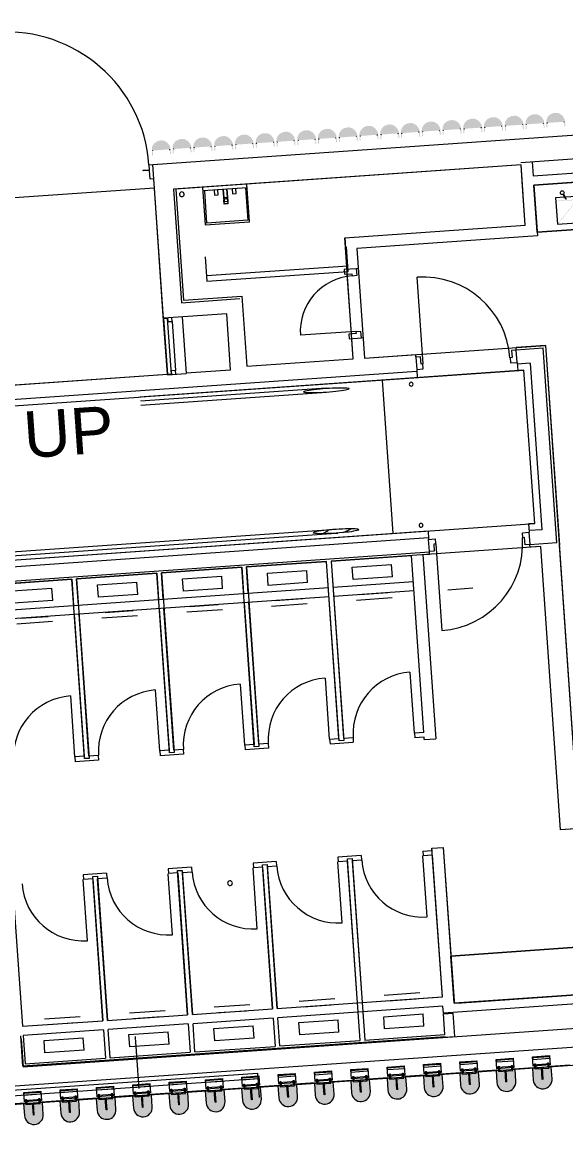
# Model space of a CAD drawing. Header units: millimetres. Extents: x 306 to 836129804, y -168137 to 818603917.
# Drawn here: x 833886088 to 833891838, y 817964498 to 817976189 of the extents above; entities that cross this region are included whole.
import ezdxf

# ---------------------------------------------------------------- set-up
doc = ezdxf.new("R2010")
doc.units = ezdxf.units.MM
doc.header["$LTSCALE"] = 3
doc.linetypes.add('CENTER', pattern=[2, 1.25, -0.25, 0.25, -0.25])
doc.linetypes.add('Dot', pattern=[4, 0, -4])
for name, color, linetype, lineweight in [('A-000-M_MASS', 251, 'Continuous', 13), ('A-010-M_CENTRELINE', 251, 'CENTER', 13), ('A-010-M_LINE-T', 251, 'Continuous', 13), ('A-200-M_WALL_EXT', 251, 'Continuous', 13), ('A-200-M_WALL_INT', 251, 'Continuous', 13), ('A-214-M_CURT_WALL', 251, 'Continuous', 13), ('A-215-M_CURT_PANEL', 251, 'Continuous', 13), ('A-241-M_RAMP', 251, 'Continuous', 13), ('A-241-T_RAMP', 251, 'Continuous', 13), ('A-314-M_WINDOW', 251, 'Continuous', 13), ('A-325-M_DOOR', 251, 'Continuous', 13), ('A-325-M_DOOR__FRAME', 251, 'Continuous', 13), ('A-810-M_ROOMS', 251, 'Continuous', 13), ('M-520-M_DRAINAGE_FW', 253, 'Continuous', 5), ('Z-060-M_DETAIL', 253, 'Continuous', 5), ('Z-060-M_LINE_MEDIUM', 253, 'Continuous', 9)]:
    doc.layers.add(name, color=color, linetype=linetype, lineweight=lineweight)
doc.layers.add('UAJ-00XREF', color=7, linetype='Continuous')
doc.styles.add('Arial_1', font='arial.ttf', dxfattribs={"height": 3})

# ---------------------------------------------------------------- blocks, each defined once
blk = doc.blocks.new('ARC_DOOR_METAL_M10-FH-O - 1590x2515mm-38797445-0300')
at = {"layer": 'A-325-M_DOOR'}
blk.add_line((755, -125), (755, -1635), dxfattribs=at)
at = {"layer": 'A-325-M_DOOR__FRAME'}
for p, q in [((-795, 27), (-758, 27)), ((-758, 27), (-758, -65)), ((758, 27), (795, 27)), ((758, -65), (758, 27)), ((-758, -65), (-688, -65)), ((-758, -72), (-758, -125)), ((-688, -72), (-758, -72)), ((-688, -65), (-688, -72)), ((688, -65), (758, -65)), ((688, -72), (688, -65)), ((758, -72), (688, -72)), ((758, -125), (758, -72)), ((-758, -125), (-795, -125)), ((795, -125), (758, -125))]:
    blk.add_line(p, q, dxfattribs=at)
blk.add_arc((755, -125), 1510, 180, 270, dxfattribs=at)
blk = doc.blocks.new('ARC_DOOR_TIMBER_T10-TI-R - 850x2500mm-38948455-0300')
at = {"layer": 'A-325-M_DOOR'}
blk.add_line((459, -4), (459, 914), dxfattribs=at)
at = {"layer": 'A-325-M_DOOR', "lineweight": 9}
for p, q in [((-532, 73), (-482, 73)), ((-532, -57), (-532, 73)), ((-482, 73), (-482, -4)), ((482, 73), (532, 73)), ((482, -4), (482, 73)), ((532, 73), (532, -57)), ((-462, -57), (-532, -57)), ((-482, -4), (-462, -4)), ((-462, -4), (-462, -57)), ((462, -57), (462, -4)), ((462, -4), (482, -4)), ((532, -57), (462, -57))]:
    blk.add_line(p, q, dxfattribs=at)
at = {"layer": 'A-325-M_DOOR'}
blk.add_arc((459, -4), 918, 90, 180, dxfattribs=at)
blk = doc.blocks.new('Circular Mullion - Type A_150mm Profile-25928163-0300')
at = {"layer": 'A-214-M_CURT_WALL'}
blk.add_hatch(color=256, dxfattribs=at).paths.add_polyline_path([(-100, 0), (-90, 0), (-90, -49), (90, -49), (90, 0), (100, 0), (99, -56), (94, -83), (87, -100), (71, -121), (50, -137), (18, -148), (-7, -149), (-26, -147), (-50, -137), (-74, -117), (-90, -92), (-97, -76), (-100, -34), (-100, -16)], flags=0)
blk = doc.blocks.new('Circular Mullion - CERAMIC TUBES 150mm-V182-0300')
at = {"layer": 'A-214-M_CURT_WALL', "lineweight": 9}
for centre, start, end in [((-87, 46.5), 90, 180), ((87, 46.5), 0, 90)]:
    blk.add_arc(centre, 3, start, end, dxfattribs=at)
blk = doc.blocks.new('ARC_CWP_PERFORATED METAL_STRAIGHT - ARC_CWP_PERFORATED METAL_STRAIGHT-39454143-0300')
at = {"layer": 'A-215-M_CURT_PANEL', "lineweight": 9}
for p, q in [((-103, 5), (-103, 8)), ((-103, 8), (103, 8)), ((103, 5), (-103, 5)), ((103, 5), (103, 8))]:
    blk.add_line(p, q, dxfattribs=at)
blk = doc.blocks.new('Circular Mullion - ARC_225mm CERAMIC MULLION-27539017-0300')
at = {"layer": 'Z-060-M_DETAIL', "lineweight": 9}
blk.add_hatch(color=256, dxfattribs=at).paths.add_polyline_path([(100, -125), (97, -151), (87, -175), (71, -196), (50, -212), (26, -222), (0, -225), (-26, -222), (-50, -212), (-71, -196), (-87, -175), (-97, -151), (-100, -125), (-100, 0), (100, 0)], flags=0)
at = {"layer": 'Z-060-M_DETAIL'}
for p, q in [((-90, 120), (90, 120)), ((-90, 21), (-90, 120)), ((90, 120), (90, 21)), ((90, 108), (-90, 108)), ((-90, 108), (-90, 93)), ((-90, 93), (90, 93)), ((90, 33), (-90, 33)), ((90, 21), (-90, 21)), ((-75, 45), (-65, 45)), ((-75, 0), (-75, 45)), ((-65, 45), (-65, 0)), ((65, 45), (75, 45)), ((65, 0), (65, 45)), ((75, 45), (75, 0)), ((90, 93), (90, 108)), ((-75, 0), (-75, -10)), ((-65, 0), (-75, 0)), ((-75, -10), (75, -10)), ((-5, -125), (-5, 0)), ((5, -125), (5, 0)), ((75, 0), (65, 0)), ((75, -10), (75, 0)), ((5, -125), (-5, -125))]:
    blk.add_line(p, q, dxfattribs=at)
at = {"layer": 'Z-060-M_LINE_MEDIUM'}
for p, q in [((100, 0), (-100, 0)), ((-100, 0), (-100, -125)), ((100, -125), (100, 0))]:
    blk.add_line(p, q, dxfattribs=at)
blk.add_arc((0, -125), 100, 180, 360, dxfattribs=at)
blk = doc.blocks.new('ARC_DOOR_WC_PARTITION - 600x2200mm-37559766-0300')
at = {"layer": 'A-325-M_DOOR'}
blk.add_line((323, 672), (323, 25), dxfattribs=at)
blk.add_arc((323, 25), 647, 90, 180, dxfattribs=at)
blk = doc.blocks.new('ARC_DOOR_WC_PARTITION - 600x2200mm-37559765-0300')
at = {"layer": 'A-325-M_DOOR'}
blk.add_line((323, -672), (323, -25), dxfattribs=at)
blk.add_arc((323, -25), 647, 180, 270, dxfattribs=at)
blk = doc.blocks.new('ARC_DOOR_TIMBER_T10-TI-R - 850x2500mm-38948446-0300')
at = {"layer": 'A-325-M_DOOR', "lineweight": 9}
for p, q in [((-462, 57), (-532, 57)), ((-532, 57), (-532, -73)), ((-482, -73), (-482, 4)), ((-482, 4), (-462, 4)), ((-462, 4), (-462, 57)), ((532, 57), (462, 57)), ((462, 57), (462, 4)), ((462, 4), (482, 4)), ((482, 4), (482, -73)), ((532, -73), (532, 57)), ((-532, -73), (-482, -73)), ((482, -73), (532, -73))]:
    blk.add_line(p, q, dxfattribs=at)
at = {"layer": 'A-325-M_DOOR'}
blk.add_line((459, 4), (459, -914), dxfattribs=at)
blk.add_arc((459, 4), 918, 180, 270, dxfattribs=at)
blk = doc.blocks.new('ARC_DOOR_TIMBER_T10-MT-I - 520x2000mm-38924873-0300')
at = {"layer": 'A-325-M_DOOR', "lineweight": 9}
for p, q in [((-297, 42), (-367, 42)), ((-367, 42), (-367, -88)), ((-297, -11), (-297, 42)), ((367, 42), (297, 42)), ((297, 42), (297, -11)), ((367, -88), (367, 42)), ((-367, -88), (-317, -88)), ((-317, -88), (-317, -11)), ((-317, -11), (-297, -11)), ((297, -11), (317, -11)), ((317, -11), (317, -88)), ((317, -88), (367, -88))]:
    blk.add_line(p, q, dxfattribs=at)
at = {"layer": 'A-325-M_DOOR'}
blk.add_line((294, -11), (294, -599), dxfattribs=at)
blk.add_arc((294, -11), 588, 180, 270, dxfattribs=at)
blk = doc.blocks.new('ARC_WIN_HR - 600-28445707-0300')
at = {"layer": 'A-314-M_WINDOW', "lineweight": 18}
for p, q in [((-260, 56), (-300, 56)), ((-300, 12), (-260, 12)), ((295, 100), (-295, 100)), ((-295, 100), (-295, 56)), ((-295, 56), (295, 56)), ((-260, 12), (-260, 56)), ((300, 56), (260, 56)), ((260, 56), (260, 12)), ((260, 12), (300, 12)), ((295, 56), (295, 100))]:
    blk.add_line(p, q, dxfattribs=at)
at = {"layer": 'A-314-M_WINDOW'}
blk.add_line((260, 12), (-260, 12), dxfattribs=at)
blk = doc.blocks.new('ARC_WC_WATER CLOSET_TOTO - WC1-V304-0300')
at = {"layer": 'M-520-M_DRAINAGE_FW'}
for p, q in [((-190, 59), (188, 59)), ((148, 0), (-148, 0)), ((-208, -165), (208, -165)), ((-208, -165), (-208, -295)), ((208, -165), (208, -295)), ((208, -295), (-208, -295))]:
    blk.add_line(p, q, dxfattribs=at)
blk = doc.blocks.new('ARC_WC_SINK - CS-26721732-0300')
at = {"layer": 'M-520-M_DRAINAGE_FW'}
for p, q in [((235, 459), (-235, 459)), ((-235, 459), (-235, 59)), ((-216, 440), (216, 440)), ((-216, 97), (-216, 440)), ((216, 440), (216, 97)), ((235, 59), (235, 459)), ((-19, 224), (-19, 253)), ((-19, 253), (19, 253)), ((19, 253), (19, 224)), ((-76, 150), (-114, 150)), ((-114, 150), (-114, 97)), ((-76, 97), (-76, 150)), ((19, 224), (-19, 224)), ((-19, 224), (-19, 97)), ((-19, 97), (-19, 224)), ((19, 224), (-19, 224)), ((-19, 185), (19, 185)), ((19, 97), (19, 224)), ((19, 224), (19, 97)), ((114, 150), (76, 150)), ((76, 150), (76, 97)), ((114, 97), (114, 150)), ((-235, 97), (235, 97)), ((-235, 59), (235, 59)), ((-114, 97), (-76, 97)), ((-19, 97), (19, 97)), ((-19, 97), (19, 97)), ((76, 97), (114, 97))]:
    blk.add_line(p, q, dxfattribs=at)
for start, end in [(360, 180), (180, 360)]:
    blk.add_arc((0, 224), 25.4, start, end, dxfattribs=at)
blk = doc.blocks.new('ARC_TFP _FLOOR DRAIN - ARC_TFP _FLOOR DRAIN_50mm-V306-0300')
at = {"layer": 'M-520-M_DRAINAGE_FW'}
for start, end in [(360, 180), (180, 360)]:
    blk.add_arc((0, 0), 25, start, end, dxfattribs=at)
blk = doc.blocks.new('ARC_WC_WATER CLOSET_TOTO - WC1-V143-0300')
at = {"layer": 'M-520-M_DRAINAGE_FW'}
for p, q in [((-208, 295), (208, 295)), ((-208, 295), (-208, 165)), ((208, 295), (208, 165)), ((208, 165), (-208, 165)), ((-190, -59), (188, -59)), ((148, 0), (-148, 0))]:
    blk.add_line(p, q, dxfattribs=at)
blk = doc.blocks.new('ARC_TFP_WC_TROUGH BASIN - ARC_TFP_WC_TROUGH BASIN-V308-0300')
at = {"layer": 'M-520-M_DRAINAGE_FW'}
for p, q in [((0, -500), (0, 0)), ((0, 0), (1700, 0)), ((1700, 0), (0, 0)), ((0, 0), (0, -500)), ((1700, 0), (1700, -500)), ((1700, -500), (1700, 0)), ((1700, -500), (0, -500)), ((0, -500), (1700, -500))]:
    blk.add_line(p, q, dxfattribs=at)
blk = doc.blocks.new('ARC_WC _TFP_TROUGH WASH BASIN - ARC_TFP_WC _FOH_WASHBASIN-V309-0300')
at = {"layer": 'M-520-M_DRAINAGE_FW'}
for p, q in [((-10, -105), (-10, -240)), ((10, -240), (10, -105)), ((-134, -150), (-230, -150)), ((-230, -150), (-230, -430)), ((-124, -172), (-149, -120)), ((-144, -118), (-119, -170)), ((-10, -150), (-129, -150)), ((-119, -170), (-124, -172)), ((230, -150), (10, -150)), ((230, -430), (230, -150)), ((-10, -240), (10, -240)), ((-230, -430), (230, -430))]:
    blk.add_line(p, q, dxfattribs=at)
at = {"layer": 'M-520-M_DRAINAGE_FW', "linetype": 'Dot'}
for p, q in [((-230, -185), (-10, -185)), ((-230, -430), (-10, -194)), ((10, -185), (230, -185)), ((10, -194), (230, -430))]:
    blk.add_line(p, q, dxfattribs=at)
at = {"layer": 'M-520-M_DRAINAGE_FW'}
blk.add_circle((-156, -101), 20, dxfattribs=at)
for centre, radius, start, end in [((0, -106), 24.5, 294.0895, 180), ((0, -106), 24.5, 180, 245.9105), ((0, -106), 17.5, 304.8499, 180), ((0, -106), 17.5, 180, 235.1501), ((0, -105), 10, 0, 180)]:
    blk.add_arc(centre, radius, start, end, dxfattribs=at)
blk = doc.blocks.new('ARC_TFP_WC_TROUGH BASIN - ARC_TFP_WC_TROUGH BASIN-37548068-0300')
at = {"layer": 'M-520-M_DRAINAGE_FW'}
for p, q in [((0, -500), (0, 0)), ((0, 0), (4420, 0)), ((4420, 0), (0, 0)), ((0, 0), (0, -500)), ((4420, 0), (4420, -500)), ((4420, -500), (4420, 0)), ((4420, -500), (0, -500)), ((0, -500), (4420, -500))]:
    blk.add_line(p, q, dxfattribs=at)
blk = doc.blocks.new('GF PUBLIC TOILETS _2_ RAIL 1 - GF PUBLIC TOILETS _2_ RAIL 1-37764811-0300')
at = {"layer": 'A-000-M_MASS'}
h = blk.add_hatch(dxfattribs=at)
h.set_pattern_fill('FP_136', color=256, style=0, pattern_type=2)
h.set_pattern_definition([(45, (0, -780), (-898.026, 898.026), []), (45, (317.5, -780), (1e-13, 1796.051), []), (45, (-317.5, -780), (1e-13, 1796.051), [])])
h.paths.add_polyline_path([(89726, 44593), (89731, 44594), (89743, 44603), (89745, 44608), (89743, 44623), (89731, 44632), (89721, 44632), (89708, 44623), (89706, 44613), (89708, 44603), (89721, 44594)], flags=0)
h.paths.add_polyline_path([(88826, 44593), (88926, 44595), (89008, 44600), (89057, 44608), (89064, 44610), (89064, 44616), (89045, 44621), (89008, 44626), (88926, 44631), (88826, 44633), (88706, 44630), (88644, 44626), (88595, 44619), (88587, 44616), (88587, 44610), (88607, 44605), (88656, 44599), (88726, 44595), (88791, 44593)], flags=0)
for p, q in [((84026, 46129), (83726, 46129)), ((83726, 46089), (84026, 46089)), ((88826, 46129), (84026, 46129)), ((84026, 46089), (88826, 46089)), ((84026, 44633), (83726, 44633)), ((83726, 44593), (84026, 44593)), ((88826, 44633), (84026, 44633)), ((84026, 44593), (88826, 44593))]:
    blk.add_line(p, q, dxfattribs=at)
at = {"layer": 'A-000-M_MASS', "lineweight": 18, "flags": 128}
for points in [[(88585, 46109), (88587, 46112), (88595, 46114), (88607, 46117), (88623, 46120), (88644, 46122), (88668, 46124), (88696, 46126), (88726, 46127), (88758, 46128), (88791, 46129), (88826, 46129), (88860, 46129), (88894, 46128), (88926, 46127), (88956, 46126), (88983, 46124), (89008, 46122), (89028, 46120), (89045, 46117), (89057, 46114), (89064, 46112), (89067, 46109)], [(88585, 46109), (88587, 46106), (88595, 46103), (88607, 46101), (88623, 46098), (88644, 46096), (88668, 46094), (88696, 46092), (88726, 46091), (88758, 46090), (88791, 46089), (88826, 46089), (88860, 46089), (88894, 46090), (88926, 46091), (88956, 46092), (88983, 46094), (89008, 46096), (89028, 46098), (89045, 46101), (89057, 46103), (89064, 46106), (89067, 46109)], [(89067, 44613), (89064, 44616), (89057, 44619), (89045, 44621), (89028, 44624), (89008, 44626), (88983, 44628), (88956, 44630), (88926, 44631), (88894, 44632), (88860, 44633), (88826, 44633), (88791, 44633), (88758, 44632), (88726, 44631), (88696, 44630), (88668, 44628), (88644, 44626), (88623, 44624), (88607, 44621), (88595, 44619), (88587, 44616), (88585, 44613)], [(89067, 44613), (89064, 44610), (89057, 44608), (89045, 44605), (89028, 44602), (89008, 44600), (88983, 44598), (88956, 44596), (88926, 44595), (88894, 44594), (88860, 44593), (88826, 44593), (88791, 44593), (88758, 44594), (88726, 44595), (88696, 44596), (88668, 44598), (88644, 44600), (88623, 44602), (88607, 44605), (88595, 44608), (88587, 44610), (88585, 44613)]]:
    blk.add_lwpolyline(points, dxfattribs=at)
at = {"layer": 'A-000-M_MASS', "lineweight": 18}
for centre, start, end in [((89726, 46109), 0, 180), ((89726, 46109), 180, 0), ((89726, 44613), 0, 180), ((89726, 44613), 180, 0)]:
    blk.add_arc(centre, 20, start, end, dxfattribs=at)
at = {"layer": 'A-000-M_MASS'}
for points, knots in [([(83726, 46129), (83725, 46129), (83724, 46129), (83723, 46129), (83722, 46128), (83721, 46128), (83719, 46128), (83718, 46127), (83717, 46127), (83716, 46126), (83715, 46125), (83713, 46124), (83712, 46123), (83711, 46122), (83710, 46121), (83708, 46119), (83707, 46117), (83706, 46113), (83706, 46111), (83706, 46109)], [-0.5, -0.5, -0.5, -0.5, -0.4791667, -0.4583333, -0.4375, -0.4166667, -0.3958333, -0.375, -0.3541667, -0.3333333, -0.3125, -0.2916667, -0.25, -0.2291667, -0.2083333, -0.1666667, -0.125, -0.0833333, 0, 0, 0, 0]), ([(83706, 46109), (83706, 46107), (83706, 46104), (83707, 46101), (83708, 46099), (83710, 46097), (83711, 46096), (83712, 46094), (83713, 46093), (83715, 46092), (83716, 46092), (83717, 46091), (83718, 46090), (83719, 46090), (83721, 46090), (83722, 46089), (83723, 46089), (83724, 46089), (83725, 46089), (83726, 46089)], [-1, -1, -1, -1, -0.9166667, -0.875, -0.8333333, -0.7916667, -0.7708333, -0.75, -0.7083333, -0.6875, -0.6666667, -0.6458333, -0.625, -0.6041667, -0.5833333, -0.5625, -0.5416667, -0.5208333, -0.5, -0.5, -0.5, -0.5]), ([(84026, 46089), (84026, 46089), (84025, 46090), (84025, 46095), (84025, 46099), (84025, 46104), (84025, 46107), (84025, 46109)], [0.5, 0.5, 0.5, 0.5, 0.6666667, 0.75, 0.8333333, 0.9166667, 1, 1, 1, 1]), ([(83726, 44633), (83725, 44633), (83724, 44633), (83723, 44633), (83722, 44633), (83721, 44633), (83719, 44632), (83718, 44632), (83717, 44631), (83716, 44631), (83715, 44630), (83713, 44629), (83712, 44628), (83711, 44626), (83710, 44625), (83708, 44623), (83707, 44621), (83706, 44618), (83706, 44615), (83706, 44613)], [0.5, 0.5, 0.5, 0.5, 0.5208333, 0.5416667, 0.5625, 0.5833333, 0.6041667, 0.625, 0.6458333, 0.6666667, 0.6875, 0.7083333, 0.75, 0.7708333, 0.7916667, 0.8333333, 0.875, 0.9166667, 1, 1, 1, 1]), ([(83706, 44613), (83706, 44611), (83706, 44609), (83707, 44605), (83708, 44603), (83710, 44601), (83711, 44600), (83712, 44599), (83714, 44597), (83715, 44596), (83717, 44595), (83718, 44595), (83719, 44594), (83721, 44594), (83722, 44594), (83723, 44593), (83724, 44593), (83725, 44593), (83726, 44593)], [0, 0, 0, 0, 0.0833333, 0.125, 0.1666667, 0.2083333, 0.2291667, 0.25, 0.2916667, 0.3333333, 0.3541667, 0.375, 0.3958333, 0.4166667, 0.4375, 0.4583333, 0.4791667, 0.5, 0.5, 0.5, 0.5]), ([(84026, 44633), (84026, 44633), (84025, 44632), (84025, 44627), (84025, 44623), (84025, 44618), (84025, 44615), (84025, 44613)], [0.5, 0.5, 0.5, 0.5, 0.6666667, 0.75, 0.8333333, 0.9166667, 1, 1, 1, 1])]:
    blk.add_open_spline(points, degree=3, knots=knots, dxfattribs=at)
for points in [[(84025, 46109), (84025, 46112), (84025, 46119), (84025, 46127), (84026, 46129), (84026, 46129)], [(84025, 44613), (84025, 44610), (84025, 44603), (84025, 44595), (84026, 44593), (84026, 44593)]]:
    blk.add_open_spline(points, degree=3, dxfattribs=at)
blk = doc.blocks.new('3A35X-MAGP-P-MP-00')
at = {"layer": 'A-010-M_CENTRELINE'}
blk.add_line((834467036, 817965463), (834467075, 817964914), dxfattribs=at)
at = {"layer": 'A-010-M_LINE-T'}
for p, q in [((834469290, 817973554), (834469272, 817973814)), ((834467776, 817973709), (834467794, 817973450)), ((834467790, 817973510), (834469286, 817973614)), ((834467794, 817973450), (834469290, 817973554)), ((834470342, 817970188), (834470606, 817970207)), ((834465332, 817964869), (834468331, 817965078)), ((834468331, 817965078), (834468349, 817964820)), ((834465336, 817964810), (834468335, 817965019))]:
    blk.add_line(p, q, dxfattribs=at)
at = {"layer": 'A-200-M_WALL_EXT', "lineweight": 13}
for p, q in [((834465852, 817965144), (834474870, 817965775)), ((834474884, 817965575), (834465866, 817964945)), ((834465832, 817965444), (834465852, 817965144)), ((834465866, 817964945), (834465767, 817964938))]:
    blk.add_line(p, q, dxfattribs=at)
at = {"layer": 'A-200-M_WALL_INT'}
for p, q in [((834467222, 817974683), (834474461, 817975189)), ((834471115, 817974705), (834472931, 817974831)), ((834467336, 817973055), (834467222, 817974683)), ((834471117, 817974680), (834467441, 817974423)), ((834471162, 817974041), (834471117, 817974680)), ((834471235, 817974713), (834471245, 817974563)), ((834471245, 817974563), (834472941, 817974682)), ((834472948, 817974585), (834471252, 817974466)), ((834467441, 817974423), (834467525, 817973223)), ((834467466, 817974424), (834467548, 817973250)), ((834471252, 817974466), (834471290, 817973930)), ((834469252, 817973908), (834471162, 817974041)), ((834469252, 817973908), (834469276, 817973574)), ((834471290, 817973930), (834469380, 817973797)), ((834469380, 817973797), (834469461, 817972637)), ((834469323, 817972892), (834469279, 817973525)), ((834469395, 817973583), (834469377, 817973582)), ((834467525, 817973223), (834468143, 817973266)), ((834467548, 817973250), (834468166, 817973293)), ((834468166, 817973293), (834468218, 817972550)), ((834468004, 817973106), (834467336, 817973060)), ((834467535, 817973074), (834467577, 817972475)), ((834468045, 817972513), (834468004, 817973106)), ((834469342, 817972629), (834469327, 817972842)), ((834469446, 817972851), (834469429, 817972849)), ((834469461, 817972637), (834470003, 817972675)), ((834470005, 817972650), (834470003, 817972675)), ((834471374, 817972771), (834471064, 817972749)), ((834471066, 817972724), (834471064, 817972749)), ((834471066, 817972724), (834471351, 817972744)), ((834471495, 817970683), (834471351, 817972744)), ((834471374, 817972771), (834471522, 817970660)), ((834468218, 817972550), (834469342, 817972629)), ((834471075, 817972592), (834471081, 817972505)), ((834471212, 817972584), (834471076, 817972574)), ((834471212, 817972584), (834471335, 817970822)), ((834463386, 817972187), (834467377, 817972466)), ((834463397, 817972037), (834470015, 817972500)), ((834463402, 817971968), (834471147, 817972509)), ((834467377, 817972461), (834467577, 817972475)), ((834467377, 817972466), (834467377, 817972461)), ((834467577, 817972480), (834468045, 817972513)), ((834470014, 817972518), (834470020, 817972430)), ((834471261, 817970887), (834471147, 817972509)), ((834463671, 817970357), (834470133, 817970809)), ((834470133, 817970809), (834470139, 817970721)), ((834471261, 817970887), (834471195, 817970883)), ((834471195, 817970883), (834471201, 817970795)), ((834471335, 817970822), (834471200, 817970813)), ((834463676, 817970287), (834470138, 817970739)), ((834471495, 817970683), (834471210, 817970663)), ((834463686, 817970137), (834470149, 817970589)), ((834470078, 817970559), (834470150, 817970564)), ((834470150, 817970564), (834470149, 817970589)), ((834471212, 817970638), (834471210, 817970663)), ((834471325, 817970646), (834471212, 817970638)), ((834471535, 817967649), (834471325, 817970646)), ((834471522, 817970660), (834471519, 817970660)), ((834471519, 817970660), (834471715, 817967857)), ((834468213, 817970429), (834469060, 817970488)), ((834469191, 817968615), (834469060, 817970488)), ((834469110, 817970491), (834469958, 817970551)), ((834469110, 817970491), (834469241, 817968619)), ((834470089, 817968678), (834469958, 817970551)), ((834470078, 817970559), (834470214, 817968611)), ((834466417, 817970303), (834467265, 817970362)), ((834467265, 817970362), (834467284, 817970086)), ((834467315, 817970366), (834468163, 817970425)), ((834467334, 817970089), (834467315, 817970366)), ((834468163, 817970425), (834468182, 817970148)), ((834468232, 817970152), (834468213, 817970429)), ((834464641, 817969901), (834469080, 817970211)), ((834465519, 817970240), (834466367, 817970300)), ((834466367, 817970300), (834466386, 817970023)), ((834466436, 817970026), (834466417, 817970303)), ((834469130, 817970215), (834469978, 817970274)), ((834469087, 817970114), (834464647, 817969804)), ((834469984, 817970177), (834469137, 817970117)), ((834467291, 817969988), (834467396, 817968490)), ((834467446, 817968493), (834467341, 817969992)), ((834468189, 817970051), (834468294, 817968552)), ((834468343, 817968556), (834468239, 817970055)), ((834466393, 817969926), (834466498, 817968427)), ((834466548, 817968430), (834466443, 817969929)), ((834469093, 817968608), (834469191, 817968615)), ((834469093, 817968608), (834469097, 817968558)), ((834469097, 817968558), (834469343, 817968576)), ((834469241, 817968619), (834469340, 817968625)), ((834469340, 817968625), (834469343, 817968576)), ((834470089, 817968678), (834469991, 817968671)), ((834469991, 817968671), (834469994, 817968621)), ((834470093, 817968628), (834469994, 817968621)), ((834470094, 817968603), (834470093, 817968628)), ((834470094, 817968603), (834470214, 817968611)), ((834467396, 817968490), (834467298, 817968483)), ((834467298, 817968483), (834467301, 817968433)), ((834467544, 817968500), (834467446, 817968493)), ((834467544, 817968500), (834467547, 817968450)), ((834468294, 817968552), (834468195, 817968545)), ((834468195, 817968545), (834468199, 817968496)), ((834468445, 817968513), (834468199, 817968496)), ((834468442, 817968563), (834468343, 817968556)), ((834468442, 817968563), (834468445, 817968513)), ((834466498, 817968427), (834466400, 817968420)), ((834466400, 817968420), (834466403, 817968370)), ((834466650, 817968387), (834466403, 817968370)), ((834466646, 817968437), (834466548, 817968430)), ((834466646, 817968437), (834466650, 817968387)), ((834467547, 817968450), (834467301, 817968433)), ((834474697, 817967870), (834471535, 817967649)), ((834470078, 817967424), (834470176, 817967431)), ((834470078, 817967424), (834470082, 817967374)), ((834470175, 817967456), (834470294, 817967464)), ((834470176, 817967431), (834470175, 817967456)), ((834470294, 817967464), (834470410, 817965816)), ((834468529, 817967316), (834468283, 817967298)), ((834468283, 817967298), (834468286, 817967249)), ((834468529, 817967316), (834468532, 817967266)), ((834469427, 817967378), (834469180, 817967361)), ((834469180, 817967361), (834469184, 817967311)), ((834469282, 817967318), (834469184, 817967311)), ((834469415, 817965423), (834469282, 817967318)), ((834469430, 817967329), (834469332, 817967322)), ((834469332, 817967322), (834469464, 817965426)), ((834469427, 817967378), (834469430, 817967329)), ((834470180, 817967381), (834470082, 817967374)), ((834470285, 817965882), (834470180, 817967381)), ((834466733, 817967190), (834466487, 817967173)), ((834466487, 817967173), (834466490, 817967123)), ((834466733, 817967190), (834466737, 817967140)), ((834467631, 817967253), (834467385, 817967236)), ((834467385, 817967236), (834467388, 817967186)), ((834467486, 817967193), (834467388, 817967186)), ((834467486, 817967193), (834467591, 817965694)), ((834467635, 817967203), (834467536, 817967196)), ((834467641, 817965697), (834467536, 817967196)), ((834467631, 817967253), (834467635, 817967203)), ((834468384, 817967255), (834468286, 817967249)), ((834468384, 817967255), (834468489, 817965757)), ((834468532, 817967266), (834468434, 817967259)), ((834468539, 817965760), (834468434, 817967259)), ((834465741, 817967071), (834465846, 817965572)), ((834466589, 817967130), (834466490, 817967123)), ((834466589, 817967130), (834466693, 817965631)), ((834466737, 817967140), (834466639, 817967133)), ((834466743, 817965635), (834466639, 817967133)), ((834470410, 817965816), (834474819, 817966124)), ((834474851, 817966028), (834470297, 817965710)), ((834468539, 817965760), (834470285, 817965882)), ((834470291, 817965785), (834468546, 817965663)), ((834470297, 817965710), (834470291, 817965785)), ((834466743, 817965635), (834467591, 817965694)), ((834467641, 817965697), (834468489, 817965757)), ((834468496, 817965659), (834467648, 817965600)), ((834468496, 817965659), (834468517, 817965360)), ((834468567, 817965364), (834468546, 817965663)), ((834470297, 817965705), (834470394, 817965712)), ((834470312, 817965486), (834470297, 817965705)), ((834470394, 817965712), (834470412, 817965463)), ((834465846, 817965572), (834466693, 817965631)), ((834466700, 817965534), (834465852, 817965475)), ((834466700, 817965534), (834466721, 817965235)), ((834467598, 817965597), (834466750, 817965537)), ((834466771, 817965238), (834466750, 817965537)), ((834467598, 817965597), (834467619, 817965297)), ((834467669, 817965301), (834467648, 817965600)), ((834465850, 817965149), (834465827, 817965473)), ((834470314, 817965461), (834465850, 817965149)), ((834465852, 817965475), (834465873, 817965175)), ((834468567, 817965364), (834469415, 817965423)), ((834469464, 817965426), (834470312, 817965486)), ((834470314, 817965456), (834470412, 817965463)), ((834470314, 817965456), (834470314, 817965461)), ((834467669, 817965301), (834468517, 817965360)), ((834465873, 817965175), (834466721, 817965235)), ((834466771, 817965238), (834467619, 817965297))]:
    blk.add_line(p, q, dxfattribs=at)
at = {"layer": 'A-241-M_RAMP'}
blk.add_line((834469764, 817970783), (834469651, 817972405), dxfattribs=at)
at = {"layer": 'A-810-M_ROOMS', "flags": 128}
for points in [[(834471117, 817974677), (834471117, 817974680), (834467466, 817974424), (834467548, 817973250), (834468166, 817973293), (834468218, 817972550), (834469342, 817972629), (834469252, 817973908), (834471162, 817974041), (834471129, 817974506)], [(834471715, 817967857), (834474312, 817968038), (834474252, 817968886), (834472729, 817968780), (834472725, 817968830), (834474249, 817968936), (834474190, 817969784), (834472616, 817969674), (834472608, 817969794), (834474181, 817969904), (834474006, 817972411), (834473104, 817972348), (834472988, 817974018), (834472948, 817974585), (834471252, 817974466), (834471290, 817973930), (834469380, 817973797), (834469461, 817972637), (834471374, 817972771), (834471521, 817970673), (834471519, 817970672)]]:
    blk.add_lwpolyline(points, close=True, dxfattribs=at)
for points in [[(834474374, 817967847), (834471535, 817967649), (834471325, 817970646), (834469110, 817970491), (834469243, 817968594), (834469193, 817968590), (834469060, 817970488), (834468213, 817970429), (834468345, 817968531), (834468295, 817968527), (834468163, 817970425), (834467315, 817970366), (834467447, 817968468), (834467398, 817968465), (834467265, 817970362), (834466417, 817970303), (834466550, 817968405), (834466500, 817968402), (834466367, 817970300), (834465519, 817970240)], [(834465741, 817967071), (834465846, 817965572), (834466693, 817965631), (834466587, 817967155), (834466637, 817967158), (834466743, 817965635), (834467591, 817965694), (834467485, 817967218), (834467535, 817967221), (834467641, 817965697), (834468489, 817965757), (834468383, 817967280), (834468432, 817967284), (834468539, 817965760), (834469387, 817965819), (834469280, 817967343), (834469330, 817967347), (834469437, 817965823), (834470181, 817965875), (834470285, 817965882), (834470175, 817967456), (834470294, 817967464), (834470408, 817965842), (834470410, 817965816), (834470491, 817965821), (834474819, 817966124)], [(834481632, 817966568), (834475379, 817966131), (834475046, 817966108), (834475047, 817966091), (834475059, 817965919), (834475180, 817965927), (834475207, 817965548), (834475163, 817965497), (834475076, 817965397), (834465780, 817964747), (834464942, 817964689), (834462217, 817964498), (834462066, 817964629), (834461934, 817966525), (834461921, 817966704), (834461900, 817967001), (834452468, 817966342)]]:
    blk.add_lwpolyline(points, dxfattribs=at)
at = {"layer": 'A-000-M_MASS', "lineweight": 18, "rotation": 3.998908525771384}
blk.add_blockref('GF PUBLIC TOILETS _2_ RAIL 1 - GF PUBLIC TOILETS _2_ RAIL 1-37764811-0300', (834383663, 817920107), dxfattribs=at)
at = {"layer": 'A-214-M_CURT_WALL', "rotation": 183.9989085257713}
for p in [(834469949, 817974973), (834470169, 817974989), (834470388, 817975004), (834470608, 817975019), (834470827, 817975035), (834471047, 817975050), (834471266, 817975066), (834471486, 817975081), (834468193, 817974851), (834468413, 817974866), (834468632, 817974881), (834468852, 817974897), (834469071, 817974912), (834469291, 817974927), (834469510, 817974943), (834469730, 817974958), (834467315, 817974789), (834467534, 817974805), (834467754, 817974820), (834467974, 817974835)]:
    blk.add_blockref('Circular Mullion - Type A_150mm Profile-25928163-0300', p, dxfattribs=at)
at = {"layer": 'A-214-M_CURT_WALL', "lineweight": 9, "extrusion": (0, 0, -1), "rotation": 356.0010914742286}
for p in [(-834471266, 817975066), (-834471486, 817975081), (-834469730, 817974958), (-834469949, 817974973), (-834470169, 817974989), (-834470388, 817975004), (-834470608, 817975019), (-834470827, 817975035), (-834471047, 817975050), (-834467974, 817974835), (-834468193, 817974851), (-834468413, 817974866), (-834468632, 817974881), (-834468852, 817974897), (-834469071, 817974912), (-834469291, 817974927), (-834469510, 817974943), (-834467315, 817974789), (-834467534, 817974805), (-834467754, 817974820)]:
    blk.add_blockref('Circular Mullion - CERAMIC TUBES 150mm-V182-0300', p, dxfattribs=at)
at = {"layer": 'A-214-M_CURT_WALL', "lineweight": 9, "rotation": 3.998908525771384}
for p in [(834470568, 817965082), (834470953, 817965109), (834471337, 817965136), (834468646, 817964948), (834469031, 817964974), (834469415, 817965001), (834469800, 817965028), (834470184, 817965055), (834467109, 817964840), (834467493, 817964867), (834467878, 817964894), (834468262, 817964921), (834465956, 817964759), (834466340, 817964786), (834466725, 817964813)]:
    blk.add_blockref('Circular Mullion - ARC_225mm CERAMIC MULLION-27539017-0300', p, dxfattribs=at)
at = {"layer": 'A-215-M_CURT_PANEL', "lineweight": 9, "rotation": 3.998908525771384}
for p in [(834470376, 817965068), (834470760, 817965095), (834471145, 817965122), (834471529, 817965149), (834468454, 817964934), (834468839, 817964961), (834469223, 817964988), (834469607, 817965015), (834469992, 817965042), (834466917, 817964827), (834467301, 817964854), (834467685, 817964880), (834468070, 817964907), (834465764, 817964746), (834466148, 817964773), (834466532, 817964800)]:
    blk.add_blockref('ARC_CWP_PERFORATED METAL_STRAIGHT - ARC_CWP_PERFORATED METAL_STRAIGHT-39454143-0300', p, dxfattribs=at)
at = {"layer": 'A-314-M_WINDOW', "rotation": 93.9989085257714}
blk.add_blockref('ARC_WIN_HR - 600-28445707-0300', (834467456, 817972767), dxfattribs=at)
at = {"layer": 'A-325-M_DOOR'}
for name, p, rotation in [('ARC_DOOR_METAL_M10-FH-O - 1590x2515mm-38797445-0300', (834466438, 817974503), 183.9989085257713), ('ARC_DOOR_TIMBER_T10-MT-I - 520x2000mm-38924873-0300', (834469361, 817973213), 273.9989085257714), ('ARC_DOOR_TIMBER_T10-TI-R - 850x2500mm-38948446-0300', (834470540, 817972612), 183.9989085257713), ('ARC_DOOR_TIMBER_T10-TI-R - 850x2500mm-38948455-0300', (834470674, 817970701), 183.9989085257713), ('ARC_DOOR_WC_PARTITION - 600x2200mm-37559766-0300', (834469667, 817968623), 3.998908525771384), ('ARC_DOOR_WC_PARTITION - 600x2200mm-37559766-0300', (834467871, 817968498), 3.998908525771384), ('ARC_DOOR_WC_PARTITION - 600x2200mm-37559766-0300', (834468769, 817968561), 3.998908525771384), ('ARC_DOOR_WC_PARTITION - 600x2200mm-37559766-0300', (834466076, 817968372), 3.998908525771384), ('ARC_DOOR_WC_PARTITION - 600x2200mm-37559766-0300', (834466974, 817968435), 3.998908525771384), ('ARC_DOOR_WC_PARTITION - 600x2200mm-37559765-0300', (834468856, 817967314), 3.998908525771384), ('ARC_DOOR_WC_PARTITION - 600x2200mm-37559765-0300', (834469754, 817967376), 3.998908525771384), ('ARC_DOOR_WC_PARTITION - 600x2200mm-37559765-0300', (834467061, 817967188), 3.998908525771384), ('ARC_DOOR_WC_PARTITION - 600x2200mm-37559765-0300', (834467959, 817967251), 3.998908525771384), ('ARC_DOOR_WC_PARTITION - 600x2200mm-37559765-0300', (834466163, 817967125), 3.998908525771384)]:
    blk.add_blockref(name, p, dxfattribs=dict(at, rotation=rotation))
at = {"layer": 'M-520-M_DRAINAGE_FW'}
for name, p, rotation in [('ARC_TFP_WC_TROUGH BASIN - ARC_TFP_WC_TROUGH BASIN-V308-0300', (834471252, 817974466), 3.998908525771384), ('ARC_WC_SINK - CS-26721732-0300', (834467980, 817974519), 183.9989085257713), ('ARC_WC _TFP_TROUGH WASH BASIN - ARC_TFP_WC _FOH_WASHBASIN-V309-0300', (834471701, 817974497), 3.998908525771384), ('ARC_TFP _FLOOR DRAIN - ARC_TFP _FLOOR DRAIN_50mm-V306-0300', (834467530, 817974369), 3.998908525771384), ('ARC_WC_WATER CLOSET_TOTO - WC1-V304-0300', (834469560, 817970147), 183.9989085257713), ('ARC_WC_WATER CLOSET_TOTO - WC1-V304-0300', (834467765, 817970022), 183.9989085257713), ('ARC_WC_WATER CLOSET_TOTO - WC1-V304-0300', (834468663, 817970084), 183.9989085257713), ('ARC_WC_WATER CLOSET_TOTO - WC1-V304-0300', (834466867, 817969959), 183.9989085257713), ('ARC_WC_WATER CLOSET_TOTO - WC1-V304-0300', (834465969, 817969896), 183.9989085257713), ('ARC_TFP _FLOOR DRAIN - ARC_TFP _FLOOR DRAIN_50mm-V306-0300', (834468039, 817967086), 3.998908525771384), ('ARC_TFP_WC_TROUGH BASIN - ARC_TFP_WC_TROUGH BASIN-37548068-0300', (834474819, 817966124), 183.9989085257713), ('ARC_WC_WATER CLOSET_TOTO - WC1-V143-0300', (834469861, 817965853), 183.9989085257713), ('ARC_WC_WATER CLOSET_TOTO - WC1-V143-0300', (834468065, 817965727), 183.9989085257713), ('ARC_WC_WATER CLOSET_TOTO - WC1-V143-0300', (834468963, 817965790), 183.9989085257713), ('ARC_WC_WATER CLOSET_TOTO - WC1-V143-0300', (834466269, 817965601), 183.9989085257713), ('ARC_WC_WATER CLOSET_TOTO - WC1-V143-0300', (834467167, 817965664), 183.9989085257713)]:
    blk.add_blockref(name, p, dxfattribs=dict(at, rotation=rotation))
at = {"layer": 'A-241-T_RAMP', "insert": (834465839, 817972069), "char_height": 491.8, "width": 1135.38, "attachment_point": 1, "rotation": 3.9989, "line_spacing_factor": 0.938532, "style": 'Arial_1', "bg_fill": 3, "box_fill_scale": 1.25, "bg_fill_color": 0, "bg_fill_transparency": 0}
blk.add_mtext('UP', dxfattribs=at)
at = {"layer": 'A-810-M_ROOMS', "flags": 128}
for points in [[(834465653, 817974323), (834465163, 817974288), (834465180, 817974051), (834465194, 817973850), (834465013, 817973837), (834461782, 817973611), (834461889, 817972085), (834462637, 817972137), (834462637, 817972135), (834467377, 817972466), (834467330, 817973134), (834467240, 817974434)], [(834468136, 817972299), (834461692, 817971848), (834461805, 817970226), (834471261, 817970887), (834471147, 817972509)]]:
    blk.add_lwpolyline(points, close=True, dxfattribs=at)

msp = doc.modelspace()

# ---------------------------------------------------------------- block references
at = {"layer": 'UAJ-00XREF', "ltscale": 0.5}
msp.add_blockref('3A35X-MAGP-P-MP-00', (-579753, 0), dxfattribs=at)

doc.saveas('drawing.dxf')
